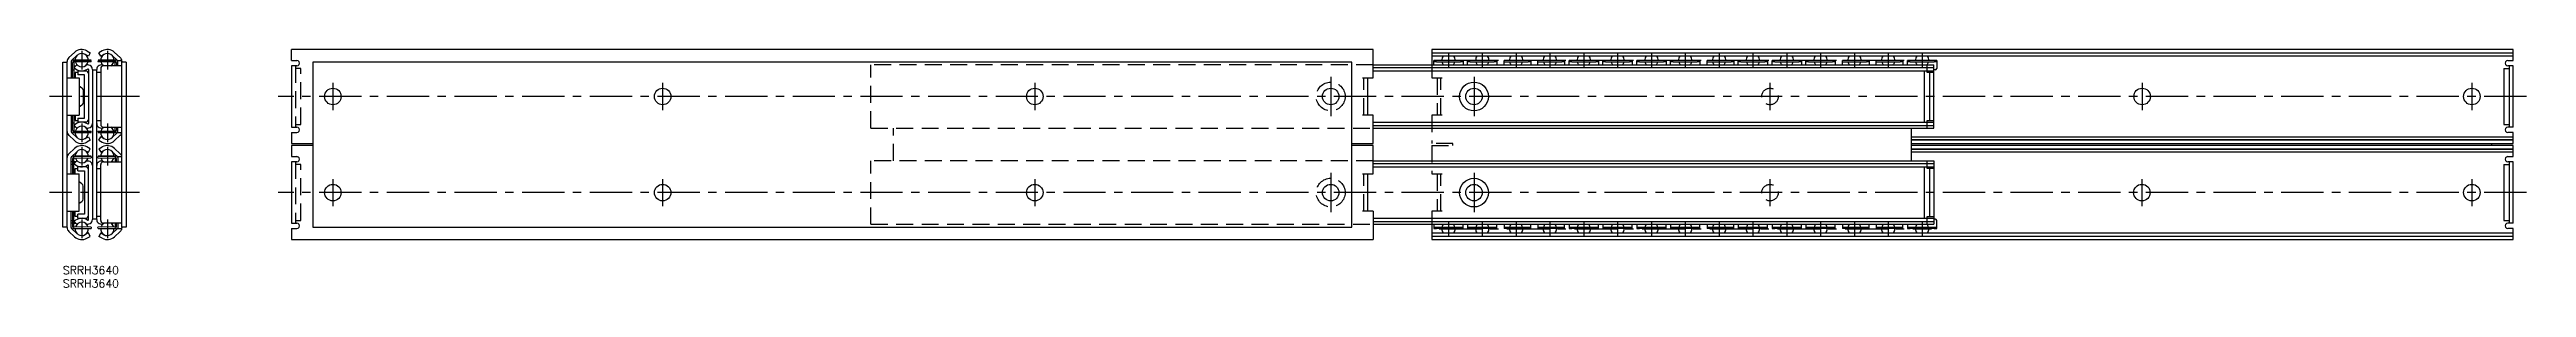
# Model space of a CAD drawing. Extents: x -5 to 925, y -8 to 81.
import ezdxf

# ---------------------------------------------------------------- set-up
doc = ezdxf.new("R2010")
doc.units = 0
doc.header["$LTSCALE"] = 0.5
doc.linetypes.add('CENTER', pattern=[50.8, 31.75, -6.35, 6.35, -6.35])
doc.linetypes.add('DASHED', pattern=[19.05, 12.7, -6.35])
for name, color, linetype in [('MSM_CENTER', 1, 'CENTER'), ('MSM_CONTINUOUS', 7, 'CONTINUOUS'), ('MSM_DASHED', 4, 'DASHED'), ('MSM_PART_NUMBER', 7, 'CONTINUOUS')]:
    doc.layers.add(name, color=color, linetype=linetype)
doc.styles.get("Standard").update_dxf_attribs({"font": 'txt.shx', "height": 5.5, "bigfont": 'bigfont.shx'})

# ---------------------------------------------------------------- blocks, each defined once
blk = doc.blocks.new('*U10')
at = {"layer": 'MSM_PART_NUMBER'}
blk.add_text('SRRH3640', height=3, dxfattribs=at).set_placement((0, -3))
blk = doc.blocks.new('*U11')
at = {"layer": 'MSM_PART_NUMBER'}
blk.add_text('SRRH3640', height=3, dxfattribs=at).set_placement((0, -8))

msp = doc.modelspace()

# ---------------------------------------------------------------- linework, layer by layer
at = {"layer": 'MSM_CENTER'}
for p, q in [((10.6, 77.4), (3.6, 77.4)), ((7.1, 80.9), (7.1, 73.9)), ((20.2, 77.4), (13.2, 77.4)), ((16.7, 80.9), (16.7, 73.9)), ((516.67, 77.4), (701.47, 77.4)), ((520.17, 79.89), (520.17, 74.67)), ((532.87, 79.89), (532.87, 74.67)), ((545.57, 79.89), (545.57, 74.67)), ((558.27, 79.89), (558.27, 74.67)), ((570.97, 79.89), (570.97, 74.67)), ((583.67, 79.89), (583.67, 74.67)), ((596.37, 79.89), (596.37, 74.67)), ((609.07, 79.89), (609.07, 74.67)), ((621.77, 79.89), (621.77, 74.67)), ((634.47, 79.89), (634.47, 74.67)), ((647.17, 79.89), (647.17, 74.67)), ((659.87, 79.89), (659.87, 74.67)), ((672.57, 79.89), (672.57, 74.67)), ((685.27, 79.89), (685.27, 74.67)), ((697.97, 79.89), (697.97, 74.67)), ((101.37, 68.85), (101.37, 58.65)), ((225.17, 68.85), (225.17, 58.65)), ((364.87, 68.85), (364.87, 58.65)), ((475.97, 71.15), (475.97, 56.35)), ((529.77, 71.15), (529.77, 56.35)), ((640.87, 68.85), (640.87, 58.65)), ((780.57, 68.85), (780.57, 58.65)), ((904.37, 68.85), (904.37, 58.65)), ((28.8, 63.75), (-5, 63.75)), ((924.87, 63.75), (80.87, 63.75)), ((10.6, 50.1), (3.6, 50.1)), ((7.1, 53.6), (7.1, 46.6)), ((20.2, 50.1), (13.2, 50.1)), ((16.7, 53.6), (16.7, 46.6)), ((10.6, 41.3), (3.6, 41.3)), ((7.1, 44.8), (7.1, 37.8)), ((20.2, 41.3), (13.2, 41.3)), ((16.7, 44.8), (16.7, 37.8)), ((101.37, 32.75), (101.37, 22.55)), ((225.17, 32.75), (225.17, 22.55)), ((364.87, 32.75), (364.87, 22.55)), ((475.97, 35.05), (475.97, 20.25)), ((529.77, 35.05), (529.77, 20.25)), ((640.87, 32.75), (640.87, 22.55)), ((780.48, 32.75), (780.48, 22.55)), ((904.37, 32.75), (904.37, 22.55)), ((28.8, 27.65), (-5, 27.65)), ((924.87, 27.65), (80.87, 27.65)), ((10.6, 14), (3.6, 14)), ((7.1, 17.5), (7.1, 10.5)), ((20.2, 14), (13.2, 14)), ((16.7, 17.5), (16.7, 10.5)), ((516.67, 14), (701.47, 14)), ((520.17, 16.73), (520.17, 11.51)), ((532.87, 16.73), (532.87, 11.51)), ((545.57, 16.73), (545.57, 11.51)), ((558.27, 16.73), (558.27, 11.51)), ((570.97, 16.73), (570.97, 11.51)), ((583.67, 16.73), (583.67, 11.51)), ((596.37, 16.73), (596.37, 11.51)), ((609.07, 16.73), (609.07, 11.51)), ((621.77, 16.73), (621.77, 11.51)), ((634.47, 16.73), (634.47, 11.51)), ((647.17, 16.73), (647.17, 11.51)), ((659.87, 16.73), (659.87, 11.51)), ((672.57, 16.73), (672.57, 11.51)), ((685.27, 16.73), (685.27, 11.51)), ((697.97, 16.73), (697.97, 11.51))]:
    msp.add_line(p, q, dxfattribs=at)
at = {"layer": 'MSM_CONTINUOUS'}
for p, q in [((0, 14.7), (0, 76.7)), ((0, 76.7), (1.6, 76.7)), ((1.6, 14.51), (1.6, 76.89)), ((2.24, 78.34), (4.38, 80.33)), ((3.1, 76.88), (3.1, 70.75)), ((3.6, 75.25), (3.1, 75.25)), ((5.4, 79.23), (3.26, 77.24)), ((3.6, 70.75), (3.6, 76.44)), ((4.1, 76.44), (4.1, 70.75)), ((4.1, 75.25), (4.87, 75.25)), ((4.22, 74.62), (5.3, 75.67)), ((4.29, 77.14), (10.6, 77.25)), ((10.61, 76.75), (4.3, 76.64)), ((9.57, 78.89), (8.31, 79.59)), ((9.04, 80.9), (10.3, 80.2)), ((10.3, 80.2), (9.57, 78.89)), ((10.61, 76.75), (10.6, 77.25)), ((13.2, 77.25), (13.19, 76.75)), ((19.5, 76.64), (13.19, 76.75)), ((13.2, 77.25), (19.51, 77.14)), ((14.76, 80.9), (13.5, 80.2)), ((14.23, 78.89), (13.5, 80.2)), ((14.23, 78.89), (15.49, 79.59)), ((22.2, 75.25), (15.2, 75.25)), ((15.42, 75.25), (15.33, 75.31)), ((20.53, 77.25), (18.4, 79.23)), ((18.5, 75.67), (18.93, 75.25)), ((19.42, 80.33), (21.56, 78.34)), ((19.7, 75.25), (19.7, 76.44)), ((20.2, 76.44), (20.2, 75.25)), ((20.53, 77.25), (22.17, 77.25)), ((20.7, 75.25), (20.7, 76.88)), ((22.2, 14.52), (22.2, 76.88)), ((23.8, 76.7), (22.2, 76.7)), ((23.8, 76.7), (23.8, 14.7)), ((491.87, 81.4), (85.87, 81.4)), ((85.87, 77.25), (85.87, 81.4)), ((85.87, 77.25), (87.87, 77.25)), ((87.87, 75.25), (85.87, 75.25)), ((85.87, 75.25), (85.87, 52.25)), ((93.87, 76.7), (93.87, 14.7)), ((483.87, 76.7), (93.87, 76.7)), ((483.87, 14.7), (483.87, 76.7)), ((491.87, 70.75), (491.87, 81.4)), ((491.87, 75.67), (702.37, 75.67)), ((491.87, 74.62), (702.37, 74.62)), ((919.87, 81.4), (513.87, 81.4)), ((513.87, 81.4), (513.87, 75.67)), ((513.87, 80.2), (919.87, 80.2)), ((919.87, 78.89), (513.87, 78.89)), ((514.67, 75.67), (514.67, 77.23)), ((524.67, 77.25), (515.67, 77.25)), ((515.67, 76.75), (524.67, 76.75)), ((525.67, 77.23), (525.67, 75.67)), ((527.37, 75.67), (527.37, 77.23)), ((537.37, 77.25), (528.37, 77.25)), ((528.37, 76.75), (537.37, 76.75)), ((538.37, 77.23), (538.37, 75.67)), ((550.07, 77.25), (541.07, 77.25)), ((541.07, 75.67), (541.07, 77.25)), ((541.07, 76.75), (550.07, 76.75)), ((551.07, 77.23), (551.07, 75.67)), ((562.77, 77.25), (553.77, 77.25)), ((553.77, 75.67), (553.77, 77.25)), ((553.77, 76.75), (562.77, 76.75)), ((563.77, 77.23), (563.77, 75.67)), ((565.47, 75.67), (565.47, 77.23)), ((575.47, 77.25), (566.47, 77.25)), ((566.47, 76.75), (575.47, 76.75)), ((576.47, 77.23), (576.47, 75.67)), ((578.17, 75.67), (578.17, 77.23)), ((588.17, 77.25), (579.17, 77.25)), ((579.17, 76.75), (588.17, 76.75)), ((589.17, 77.23), (589.17, 75.67)), ((590.87, 75.67), (590.87, 77.23)), ((600.87, 77.25), (591.87, 77.25)), ((591.87, 76.75), (600.87, 76.75)), ((601.87, 77.23), (601.87, 75.67)), ((603.57, 75.67), (603.57, 77.23)), ((613.57, 77.25), (604.57, 77.25)), ((604.57, 76.75), (613.57, 76.75)), ((614.57, 77.23), (614.57, 75.67)), ((626.27, 77.25), (617.27, 77.25)), ((617.27, 75.67), (617.27, 77.25)), ((617.27, 76.75), (626.27, 76.75)), ((627.27, 77.23), (627.27, 75.67)), ((628.97, 75.67), (628.97, 77.23)), ((638.97, 77.25), (629.97, 77.25)), ((629.97, 76.75), (638.97, 76.75)), ((639.97, 77.23), (639.97, 75.71)), ((641.67, 75.67), (641.67, 77.23)), ((651.67, 77.25), (642.67, 77.25)), ((642.67, 76.75), (651.67, 76.75)), ((652.67, 77.23), (652.67, 75.67)), ((654.37, 75.67), (654.37, 77.23)), ((664.37, 77.25), (655.37, 77.25)), ((655.37, 76.75), (664.37, 76.75)), ((665.37, 77.23), (665.37, 75.67)), ((677.07, 77.25), (668.07, 77.25)), ((668.07, 75.67), (668.07, 77.25)), ((668.07, 76.75), (677.07, 76.75)), ((678.07, 77.23), (678.07, 75.67)), ((689.77, 77.25), (680.77, 77.25)), ((680.77, 75.67), (680.77, 77.25)), ((680.77, 76.75), (689.77, 76.75)), ((690.77, 77.23), (690.77, 75.67)), ((692.47, 75.67), (692.47, 77.23)), ((702.47, 77.25), (693.47, 77.25)), ((693.47, 76.75), (702.47, 76.75)), ((699.87, 72.75), (699.87, 75.67)), ((702.37, 51.83), (702.37, 75.67)), ((703.47, 77.23), (703.47, 74.25)), ((917.87, 77.25), (919.87, 77.25)), ((919.87, 75.25), (917.87, 75.25)), ((918.37, 75.25), (918.37, 52.25)), ((919.87, 77.25), (919.87, 81.4)), ((919.87, 52.25), (919.87, 75.25)), ((1.6, 70.75), (6.1, 70.75)), ((3.1, 74.25), (3.6, 74.25)), ((3.6, 73.75), (4.1, 73.75)), ((4.1, 74.25), (4.63, 74.25)), ((4.6, 72.75), (4.6, 70.75)), ((5.6, 72.75), (4.6, 72.75)), ((5.6, 73.4), (5.6, 71.9)), ((5.6, 73.4), (8.6, 73.4)), ((8.1, 71.9), (5.6, 71.9)), ((6.1, 70.75), (6.1, 56.75)), ((6.1, 67.75), (7.15, 67.05)), ((7.6, 66.21), (7.6, 61.29)), ((8.1, 55.6), (8.1, 71.9)), ((9.6, 72.75), (9.54, 72.75)), ((9.6, 73.89), (9.6, 53.61)), ((11.1, 73.89), (11.1, 17.51)), ((12.7, 73.7), (11.1, 73.7)), ((12.7, 17.51), (12.7, 73.89)), ((14.2, 72.75), (12.7, 72.75)), ((14.2, 74.25), (14.2, 53.25)), ((487.87, 70.75), (491.87, 70.75)), ((489.87, 56.75), (489.87, 70.75)), ((491.87, 73.4), (702.37, 73.4)), ((698.87, 54.1), (698.87, 73.4)), ((702.37, 72.75), (699.87, 72.75)), ((700.87, 54.75), (700.87, 72.75)), ((702.97, 73.75), (702.37, 73.75)), ((916.37, 74.25), (918.37, 74.25)), ((916.37, 74.25), (916.37, 53.25)), ((1.6, 56.75), (6.1, 56.75)), ((3.1, 56.75), (3.1, 50.62)), ((3.6, 51.06), (3.6, 56.75)), ((4.1, 56.75), (4.1, 51.06)), ((4.6, 56.75), (4.6, 54.75)), ((7.15, 60.45), (6.1, 59.75)), ((491.87, 56.75), (487.87, 56.75)), ((491.87, 46.1), (491.87, 56.75)), ((4.38, 47.17), (2.24, 49.16)), ((3.6, 53.25), (3.1, 53.25)), ((3.6, 52.25), (3.1, 52.25)), ((3.26, 50.26), (5.4, 48.27)), ((4.1, 53.75), (3.6, 53.75)), ((4.63, 53.25), (4.1, 53.25)), ((4.87, 52.25), (4.1, 52.25)), ((5.3, 51.83), (4.22, 52.88)), ((10.6, 50.25), (4.29, 50.36)), ((4.3, 50.86), (10.61, 50.75)), ((4.6, 54.75), (5.6, 54.75)), ((5.6, 55.6), (5.6, 54.1)), ((5.6, 55.6), (8.1, 55.6)), ((8.6, 54.1), (5.6, 54.1)), ((8.31, 47.91), (9.57, 48.61)), ((10.3, 47.3), (9.04, 46.6)), ((9.54, 54.75), (9.6, 54.75)), ((9.57, 48.61), (10.3, 47.3)), ((10.6, 50.25), (10.61, 50.75)), ((12.7, 54.75), (14.2, 54.75)), ((13.19, 50.75), (19.5, 50.86)), ((13.19, 50.75), (13.2, 50.25)), ((19.51, 50.36), (13.2, 50.25)), ((13.5, 47.3), (14.23, 48.61)), ((13.5, 47.3), (14.76, 46.6)), ((15.49, 47.91), (14.23, 48.61)), ((15.2, 52.25), (22.2, 52.25)), ((15.33, 52.19), (15.42, 52.25)), ((18.4, 48.27), (20.53, 50.25)), ((18.93, 52.25), (18.5, 51.83)), ((21.56, 49.16), (19.42, 47.17)), ((19.7, 51.06), (19.7, 52.25)), ((20.2, 52.25), (20.2, 51.06)), ((20.53, 50.25), (22.2, 50.25)), ((20.7, 50.62), (20.7, 52.25)), ((85.87, 52.25), (87.87, 52.25)), ((85.87, 50.25), (87.87, 50.25)), ((85.87, 50.25), (85.87, 46.1)), ((491.87, 54.1), (702.37, 54.1)), ((491.87, 52.88), (702.37, 52.88)), ((491.87, 51.83), (702.37, 51.83)), ((693.87, 51.83), (693.87, 39.57)), ((693.87, 48.61), (919.87, 48.61)), ((693.87, 47.6), (919.87, 47.6)), ((919.87, 47.3), (693.87, 47.3)), ((699.87, 51.83), (699.87, 54.75)), ((699.87, 54.75), (702.37, 54.75)), ((916.37, 53.25), (918.37, 53.25)), ((919.87, 52.25), (917.87, 52.25)), ((919.87, 50.25), (917.87, 50.25)), ((919.87, 46.1), (919.87, 50.25)), ((4.38, 44.23), (2.24, 42.24)), ((3.1, 34.65), (3.1, 40.78)), ((3.6, 39.15), (3.1, 39.15)), ((3.6, 38.15), (3.1, 38.15)), ((3.26, 41.14), (5.4, 43.13)), ((3.6, 40.34), (3.6, 34.65)), ((4.1, 37.65), (3.6, 37.65)), ((4.1, 34.65), (4.1, 40.34)), ((4.87, 39.15), (4.1, 39.15)), ((4.63, 38.15), (4.1, 38.15)), ((5.3, 39.57), (4.22, 38.52)), ((10.6, 41.15), (4.29, 41.04)), ((4.3, 40.54), (10.61, 40.65)), ((8.6, 37.3), (5.6, 37.3)), ((5.6, 35.8), (5.6, 37.3)), ((8.31, 43.49), (9.57, 42.79)), ((10.3, 44.1), (9.04, 44.8)), ((9.57, 42.79), (10.3, 44.1)), ((9.6, 17.51), (9.6, 37.79)), ((10.6, 41.15), (10.61, 40.65)), ((13.19, 40.65), (13.2, 41.15)), ((13.19, 40.65), (19.5, 40.54)), ((19.51, 41.04), (13.2, 41.15)), ((13.5, 44.1), (14.76, 44.8)), ((13.5, 44.1), (14.23, 42.79)), ((14.2, 17.15), (14.2, 38.15)), ((15.49, 43.49), (14.23, 42.79)), ((15.2, 39.15), (22.2, 39.15)), ((15.33, 39.21), (15.42, 39.15)), ((18.4, 43.13), (20.53, 41.15)), ((18.93, 39.15), (18.5, 39.57)), ((21.56, 42.24), (19.42, 44.23)), ((19.7, 40.34), (19.7, 39.15)), ((20.2, 39.15), (20.2, 40.34)), ((20.53, 41.15), (22.2, 41.15)), ((20.7, 40.78), (20.7, 39.15)), ((85.87, 46.1), (93.87, 46.1)), ((93.87, 45.3), (85.87, 45.3)), ((85.87, 45.3), (85.87, 41.15)), ((85.87, 41.15), (87.87, 41.15)), ((87.87, 39.15), (85.87, 39.15)), ((85.87, 39.15), (85.87, 16.15)), ((483.87, 46.1), (491.87, 46.1)), ((491.87, 45.3), (483.87, 45.3)), ((491.87, 34.65), (491.87, 45.3)), ((491.87, 39.57), (702.37, 39.57)), ((491.87, 38.52), (702.37, 38.52)), ((491.87, 37.3), (702.37, 37.3)), ((693.87, 46.1), (919.87, 46.1)), ((919.87, 45.3), (693.87, 45.3)), ((693.87, 44.1), (919.87, 44.1)), ((919.87, 43.8), (693.87, 43.8)), ((919.87, 42.79), (693.87, 42.79)), ((698.87, 18), (698.87, 37.3)), ((699.87, 36.65), (699.87, 39.57)), ((702.37, 39.57), (702.37, 15.73)), ((911.87, 45.3), (911.87, 46.1)), ((916.37, 38.15), (916.37, 17.15)), ((916.37, 38.15), (918.37, 38.15)), ((917.87, 41.15), (919.87, 41.15)), ((919.87, 39.15), (917.87, 39.15)), ((918.37, 39.15), (918.37, 16.15)), ((919.87, 41.15), (919.87, 45.3)), ((919.87, 16.15), (919.87, 39.15)), ((1.6, 34.65), (6.1, 34.65)), ((4.6, 34.65), (4.6, 36.65)), ((4.6, 36.65), (5.6, 36.65)), ((5.6, 35.8), (8.1, 35.8)), ((6.1, 20.65), (6.1, 34.65)), ((7.15, 30.95), (6.1, 31.65)), ((7.6, 25.19), (7.6, 30.11)), ((8.1, 35.8), (8.1, 19.5)), ((9.54, 36.65), (9.6, 36.65)), ((12.7, 36.65), (14.2, 36.65)), ((487.87, 34.65), (491.87, 34.65)), ((489.87, 20.65), (489.87, 34.65)), ((702.37, 36.65), (699.87, 36.65)), ((700.87, 18.65), (700.87, 36.65)), ((1.6, 20.65), (6.1, 20.65)), ((3.1, 14.52), (3.1, 20.65)), ((3.6, 20.65), (3.6, 14.96)), ((4.1, 14.96), (4.1, 20.65)), ((4.6, 18.65), (4.6, 20.65)), ((5.6, 18.65), (4.6, 18.65)), ((8.1, 19.5), (5.6, 19.5)), ((5.6, 18), (5.6, 19.5)), ((6.1, 23.65), (7.15, 24.35)), ((9.6, 18.65), (9.54, 18.65)), ((14.2, 18.65), (12.7, 18.65)), ((491.87, 20.65), (487.87, 20.65)), ((491.87, 20.65), (491.87, 10)), ((699.87, 15.73), (699.87, 18.65)), ((699.87, 18.65), (702.37, 18.65)), ((1.6, 14.7), (0, 14.7)), ((2.24, 13.06), (4.38, 11.07)), ((3.1, 17.15), (3.6, 17.15)), ((3.6, 16.15), (3.1, 16.15)), ((5.4, 12.17), (3.26, 14.16)), ((3.6, 17.65), (4.1, 17.65)), ((4.1, 17.15), (4.63, 17.15)), ((4.1, 16.15), (4.87, 16.15)), ((4.22, 16.78), (5.3, 15.73)), ((4.29, 14.26), (10.6, 14.15)), ((10.61, 14.65), (4.3, 14.76)), ((5.6, 18), (8.6, 18)), ((9.57, 12.51), (8.31, 11.81)), ((9.04, 10.5), (10.3, 11.2)), ((10.3, 11.2), (9.57, 12.51)), ((10.61, 14.65), (10.6, 14.15)), ((12.7, 17.7), (11.1, 17.7)), ((19.5, 14.76), (13.19, 14.65)), ((13.2, 14.15), (13.19, 14.65)), ((13.2, 14.15), (19.51, 14.26)), ((14.23, 12.51), (13.5, 11.2)), ((14.76, 10.5), (13.5, 11.2)), ((14.23, 12.51), (15.49, 11.81)), ((22.2, 16.15), (15.2, 16.15)), ((15.42, 16.15), (15.33, 16.09)), ((20.53, 14.15), (18.4, 12.17)), ((18.5, 15.73), (18.93, 16.15)), ((19.42, 11.07), (21.56, 13.06)), ((19.7, 16.15), (19.7, 14.96)), ((20.2, 14.96), (20.2, 16.15)), ((20.53, 14.15), (22.17, 14.15)), ((20.7, 16.15), (20.7, 14.52)), ((23.8, 14.7), (22.2, 14.7)), ((85.87, 16.15), (87.87, 16.15)), ((85.87, 14.15), (87.87, 14.15)), ((85.87, 14.15), (85.87, 10)), ((85.87, 10), (491.87, 10)), ((93.87, 14.7), (483.87, 14.7)), ((491.87, 18), (702.37, 18)), ((491.87, 16.78), (702.37, 16.78)), ((491.87, 15.73), (702.37, 15.73)), ((513.87, 15.73), (513.87, 10)), ((513.87, 12.51), (919.87, 12.51)), ((919.87, 11.2), (513.87, 11.2)), ((513.87, 10), (919.87, 10)), ((514.67, 15.73), (514.67, 14.17)), ((515.67, 14.65), (524.67, 14.65)), ((524.67, 14.15), (515.67, 14.15)), ((525.67, 14.17), (525.67, 15.73)), ((527.37, 15.73), (527.37, 14.17)), ((528.37, 14.65), (537.37, 14.65)), ((537.37, 14.15), (528.37, 14.15)), ((538.37, 14.17), (538.37, 15.73)), ((541.07, 15.73), (541.07, 14.15)), ((541.07, 14.65), (550.07, 14.65)), ((550.07, 14.15), (541.07, 14.15)), ((551.07, 14.17), (551.07, 15.73)), ((553.77, 15.73), (553.77, 14.15)), ((553.77, 14.65), (562.77, 14.65)), ((562.77, 14.15), (553.77, 14.15)), ((563.77, 14.17), (563.77, 15.73)), ((565.47, 15.73), (565.47, 14.17)), ((566.47, 14.65), (575.47, 14.65)), ((575.47, 14.15), (566.47, 14.15)), ((576.47, 14.17), (576.47, 15.73)), ((578.17, 15.73), (578.17, 14.17)), ((579.17, 14.65), (588.17, 14.65)), ((588.17, 14.15), (579.17, 14.15)), ((589.17, 14.17), (589.17, 15.73)), ((590.87, 15.73), (590.87, 14.17)), ((591.87, 14.65), (600.87, 14.65)), ((600.87, 14.15), (591.87, 14.15)), ((601.87, 14.17), (601.87, 15.73)), ((603.57, 15.73), (603.57, 14.17)), ((604.57, 14.65), (613.57, 14.65)), ((613.57, 14.15), (604.57, 14.15)), ((614.57, 14.17), (614.57, 15.73)), ((617.27, 15.73), (617.27, 14.15)), ((617.27, 14.65), (626.27, 14.65)), ((626.27, 14.15), (617.27, 14.15)), ((627.27, 14.17), (627.27, 15.73)), ((628.97, 15.73), (628.97, 14.17)), ((629.97, 14.65), (638.97, 14.65)), ((638.97, 14.15), (629.97, 14.15)), ((639.97, 14.17), (639.97, 15.69)), ((641.67, 15.73), (641.67, 14.17)), ((642.67, 14.65), (651.67, 14.65)), ((651.67, 14.15), (642.67, 14.15)), ((652.67, 14.17), (652.67, 15.73)), ((654.37, 15.73), (654.37, 14.17)), ((655.37, 14.65), (664.37, 14.65)), ((664.37, 14.15), (655.37, 14.15)), ((665.37, 14.17), (665.37, 15.73)), ((668.07, 15.73), (668.07, 14.15)), ((668.07, 14.65), (677.07, 14.65)), ((677.07, 14.15), (668.07, 14.15)), ((678.07, 14.17), (678.07, 15.73)), ((680.77, 15.73), (680.77, 14.15)), ((680.77, 14.65), (689.77, 14.65)), ((689.77, 14.15), (680.77, 14.15)), ((690.77, 14.17), (690.77, 15.73)), ((692.47, 15.73), (692.47, 14.17)), ((693.47, 14.65), (702.47, 14.65)), ((702.47, 14.15), (693.47, 14.15)), ((702.97, 17.65), (702.37, 17.65)), ((703.47, 14.17), (703.47, 17.15)), ((916.37, 17.15), (918.37, 17.15)), ((919.87, 16.15), (917.87, 16.15)), ((919.87, 14.15), (917.87, 14.15)), ((919.87, 10), (919.87, 14.15))]:
    msp.add_line(p, q, dxfattribs=at)
for centre, radius in [((101.37, 63.75), 3.1), ((225.17, 63.75), 3.1), ((364.87, 63.75), 3.1), ((475.97, 63.75), 3.1), ((529.77, 63.75), 5.4), ((529.77, 63.75), 3.1), ((780.57, 63.75), 3.1), ((904.37, 63.75), 3.1), ((101.37, 27.65), 3.1), ((225.17, 27.65), 3.1), ((364.87, 27.65), 3.1), ((475.97, 27.65), 3.1), ((529.77, 27.65), 5.4), ((529.77, 27.65), 3.1), ((780.48, 27.65), 3.1), ((904.37, 27.65), 3.1)]:
    msp.add_circle(centre, radius, dxfattribs=at)
for centre, radius, start, end in [((3.6, 76.88), 2, 132.89657, 179.64732), ((3.6, 76.88), 0.5, 132.89464, 180), ((4.3, 76.44), 0.7, 91, 180), ((4.3, 76.44), 0.2, 91, 180), ((7.1, 77.4), 4, 223.94552, 303.20382), ((7.1, 77.4), 4, 61.01295, 132.89464), ((7.1, 77.4), 2.5, 356.1571, 185.84295), ((7.1, 77.4), 2.5, 197.52444, 344.47369), ((9.4, 73.89), 1.7, 0, 123.20382), ((14.4, 73.89), 1.7, 56.79618, 180), ((16.7, 77.4), 2.5, 354.15705, 183.8429), ((15.2, 74.25), 1, 90, 180), ((16.7, 77.4), 2.5, 195.52444, 236.79618), ((16.7, 77.4), 4, 47.10536, 118.98705), ((16.7, 77.4), 2.5, 300.68338, 342.47556), ((19.5, 76.44), 0.2, 0, 89), ((19.5, 76.44), 0.7, 0, 89), ((20.21, 76.88), 0.485, 359.21849, 48.79743), ((20.2, 76.88), 2, 10.71396, 47.10536), ((20.27, 76.88), 1.94, 359.81945, 10.89437), ((87.87, 76.25), 1, 269.99931, 90.00069), ((515.42, 62.91), 14.34, 89.00139, 92.99837), ((515.42, 62.41), 14.34, 89.0012, 92.99845), ((520.17, 77.4), 2.5, 143.47578, 183.43981), ((520.17, 77.4), 2.5, 195.06827, 223.94553), ((520.17, 77.4), 2.5, 316.05447, 344.93173), ((520.17, 77.4), 2.5, 356.56019, 36.52422), ((524.92, 62.91), 14.34, 87.00163, 90.99861), ((524.92, 62.41), 14.34, 87.00155, 90.9988), ((528.12, 62.91), 14.34, 89.00154, 92.99822), ((528.12, 62.41), 14.34, 89.00135, 92.9983), ((532.87, 77.4), 2.5, 143.47578, 183.43981), ((532.87, 77.4), 2.5, 195.06827, 223.94553), ((532.87, 77.4), 2.5, 316.05447, 344.93173), ((532.87, 77.4), 2.5, 356.56019, 36.52422), ((537.62, 62.91), 14.34, 87.00178, 90.99846), ((537.62, 62.41), 14.34, 87.0017, 90.99865), ((545.57, 77.4), 2.5, 143.47578, 183.43981), ((545.57, 77.4), 2.5, 195.06827, 223.94553), ((545.57, 77.4), 2.5, 316.05447, 344.93173), ((545.57, 77.4), 2.5, 356.56019, 36.52422), ((550.32, 62.91), 14.34, 87.00163, 90.99858), ((550.32, 62.41), 14.34, 87.00154, 90.99878), ((558.27, 77.4), 2.5, 143.47578, 183.43981), ((558.27, 77.4), 2.5, 195.06827, 223.94553), ((558.27, 77.4), 2.5, 316.05447, 344.93173), ((558.27, 77.4), 2.5, 356.56019, 36.52422), ((563.02, 62.91), 14.34, 87.00168, 90.99856), ((563.02, 62.41), 14.34, 87.00159, 90.99876), ((566.22, 62.91), 14.34, 89.00144, 92.99832), ((566.22, 62.41), 14.34, 89.00124, 92.99841), ((570.97, 77.4), 2.5, 143.47578, 183.43981), ((570.97, 77.4), 2.5, 195.06827, 223.94553), ((570.97, 77.4), 2.5, 316.05447, 344.93173), ((570.97, 77.4), 2.5, 356.56019, 36.52422), ((575.72, 62.91), 14.34, 87.00178, 90.99846), ((575.72, 62.41), 14.34, 87.0017, 90.99865), ((578.92, 62.91), 14.34, 89.00142, 92.99837), ((578.92, 62.41), 14.34, 89.00122, 92.99846), ((583.67, 77.4), 2.5, 143.47578, 183.43981), ((583.67, 77.4), 2.5, 195.06827, 223.94553), ((583.67, 77.4), 2.5, 316.05447, 344.93173), ((583.67, 77.4), 2.5, 356.56019, 36.52422), ((588.42, 62.91), 14.34, 87.00168, 90.99856), ((588.42, 62.41), 14.34, 87.00159, 90.99876), ((591.62, 62.91), 14.34, 89.00147, 92.99829), ((591.62, 62.41), 14.34, 89.00127, 92.99838), ((596.37, 77.4), 2.5, 143.47578, 183.43981), ((596.37, 77.4), 2.5, 195.06827, 223.94553), ((596.37, 77.4), 2.5, 316.05447, 344.93173), ((596.37, 77.4), 2.5, 356.56019, 36.52422), ((601.12, 62.91), 14.34, 87.00173, 90.99851), ((601.12, 62.41), 14.34, 87.00164, 90.9987), ((604.32, 62.91), 14.34, 89.00147, 92.99829), ((604.32, 62.41), 14.34, 89.00127, 92.99838), ((609.07, 77.4), 2.5, 143.47578, 183.43981), ((609.07, 77.4), 2.5, 195.06827, 223.94553), ((609.07, 77.4), 2.5, 316.05447, 344.93173), ((609.07, 77.4), 2.5, 356.56019, 36.52422), ((613.82, 62.91), 14.34, 87.00171, 90.99853), ((613.82, 62.41), 14.34, 87.00162, 90.99873), ((621.77, 77.4), 2.5, 143.47578, 183.43981), ((621.77, 77.4), 2.5, 195.06827, 223.94553), ((621.77, 77.4), 2.5, 316.05447, 344.93173), ((621.77, 77.4), 2.5, 356.56019, 36.52422), ((626.52, 62.91), 14.34, 87.00171, 90.99853), ((626.52, 62.41), 14.34, 87.00162, 90.99873), ((629.72, 62.91), 14.34, 89.00149, 92.99827), ((629.72, 62.41), 14.34, 89.0013, 92.99836), ((634.47, 77.4), 2.5, 143.47578, 183.43981), ((634.47, 77.4), 2.5, 195.06827, 223.94553), ((634.47, 77.4), 2.5, 316.05447, 344.93173), ((634.47, 77.4), 2.5, 356.56019, 36.52422), ((639.22, 62.91), 14.34, 87.00178, 90.99846), ((639.22, 62.41), 14.34, 87.0017, 90.99865), ((642.42, 62.91), 14.34, 89.00139, 92.99837), ((642.42, 62.41), 14.34, 89.0012, 92.99845), ((647.17, 77.4), 2.5, 143.47578, 183.43981), ((647.17, 77.4), 2.5, 195.06827, 223.94553), ((647.17, 77.4), 2.5, 316.05447, 344.93173), ((647.17, 77.4), 2.5, 356.56019, 36.52422), ((651.92, 62.91), 14.34, 87.00163, 90.99861), ((651.92, 62.41), 14.34, 87.00155, 90.9988), ((655.12, 62.91), 14.34, 89.00154, 92.99822), ((655.12, 62.41), 14.34, 89.00135, 92.9983), ((659.87, 77.4), 2.5, 143.47578, 183.43981), ((659.87, 77.4), 2.5, 195.06827, 223.94553), ((659.87, 77.4), 2.5, 316.05447, 344.93173), ((659.87, 77.4), 2.5, 356.56019, 36.52422), ((664.62, 62.91), 14.34, 87.00178, 90.99846), ((664.62, 62.41), 14.34, 87.0017, 90.99865), ((672.57, 77.4), 2.5, 143.47578, 183.43981), ((672.57, 77.4), 2.5, 195.06827, 223.94553), ((672.57, 77.4), 2.5, 316.05447, 344.93173), ((672.57, 77.4), 2.5, 356.56019, 36.52422), ((677.32, 62.91), 14.34, 87.00163, 90.99858), ((677.32, 62.41), 14.34, 87.00154, 90.99878), ((685.27, 77.4), 2.5, 143.47578, 183.43981), ((685.27, 77.4), 2.5, 195.06827, 223.94553), ((685.27, 77.4), 2.5, 316.05447, 344.93173), ((685.27, 77.4), 2.5, 356.56019, 36.52422), ((690.02, 62.91), 14.34, 87.00168, 90.99856), ((690.02, 62.41), 14.34, 87.00159, 90.99876), ((693.22, 62.91), 14.34, 89.00144, 92.99832), ((693.22, 62.41), 14.34, 89.00124, 92.99841), ((697.97, 77.4), 2.5, 143.47578, 183.43981), ((697.97, 77.4), 2.5, 195.06827, 223.94553), ((697.97, 77.4), 2.5, 316.05447, 344.93173), ((697.97, 77.4), 2.5, 356.56019, 36.52422), ((702.72, 62.91), 14.34, 87.00178, 90.99846), ((702.72, 62.41), 14.34, 87.0017, 90.99865), ((917.87, 76.25), 1, 89.99931, 270.00069), ((6.6, 66.21), 1, 0, 56.30993), ((8.6, 72.4), 1, 0, 90), ((9.4, 73.89), 0.2, 0, 123.20382), ((702.97, 74.25), 0.5, 270, 0), ((6.6, 61.29), 1, 303.69007, 0), ((3.6, 50.62), 2, 180, 227.10536), ((3.6, 50.62), 0.5, 180, 227.10536), ((4.3, 51.06), 0.7, 180, 269), ((4.3, 51.06), 0.2, 180, 269), ((7.1, 50.1), 4, 56.79618, 136.05448), ((7.1, 50.1), 4, 227.10536, 298.98705), ((7.1, 50.1), 2.5, 174.15708, 3.84292), ((7.1, 50.1), 2.5, 15.52444, 162.47556), ((9.4, 53.61), 1.7, 236.79618, 0), ((8.6, 55.1), 1, 270, 0), ((9.4, 53.61), 0.2, 236.79618, 0), ((14.4, 53.61), 1.7, 180, 303.20382), ((15.2, 53.25), 1, 180, 270), ((16.7, 50.1), 2.5, 176.15708, 5.84292), ((16.7, 50.1), 2.5, 123.20382, 164.47556), ((16.7, 50.1), 4, 241.01295, 312.89464), ((16.7, 50.1), 2.5, 17.52444, 59.31658), ((19.5, 51.06), 0.2, 271, 0), ((19.5, 51.06), 0.7, 271, 0), ((20.21, 50.62), 0.489, 311.4242, 0.55967), ((19.88, 50.87), 2.4, 314.42793, 344.9906), ((87.87, 51.25), 1, 269.99931, 90.00069), ((917.87, 51.25), 1, 89.99931, 270.00069), ((3.6, 40.78), 2, 132.89464, 180), ((3.6, 40.78), 0.5, 132.89464, 180), ((4.3, 40.34), 0.7, 91, 180), ((4.3, 40.34), 0.2, 91, 180), ((7.1, 41.3), 4, 223.94552, 303.20382), ((7.1, 41.3), 4, 61.01295, 132.89464), ((7.1, 41.3), 2.5, 356.15708, 185.84292), ((7.1, 41.3), 2.5, 197.52444, 344.47556), ((9.4, 37.79), 1.7, 0, 123.20382), ((8.6, 36.3), 1, 0, 90), ((9.4, 37.79), 0.2, 0, 123.20382), ((14.4, 37.79), 1.7, 56.79618, 180), ((16.7, 41.3), 2.5, 354.15708, 183.84292), ((15.2, 38.15), 1, 90, 180), ((16.7, 41.3), 2.5, 195.52444, 236.79618), ((16.7, 41.3), 4, 47.10536, 118.98705), ((16.7, 41.3), 2.5, 300.68342, 342.47556), ((19.5, 40.34), 0.2, 0, 89), ((19.5, 40.34), 0.7, 0, 89), ((20.21, 40.78), 0.489, 359.44033, 48.5758), ((19.88, 40.53), 2.4, 15.0094, 45.57207), ((87.87, 40.15), 1, 269.99931, 90.00069), ((917.87, 40.15), 1, 89.99931, 270.00069), ((6.6, 30.11), 1, 0, 56.30993), ((6.6, 25.19), 1, 303.69007, 0), ((8.6, 19), 1, 270, 0), ((3.6, 14.52), 2, 180.35268, 227.10343), ((3.6, 14.52), 0.5, 180, 227.10536), ((4.3, 14.96), 0.7, 180, 269), ((4.3, 14.96), 0.2, 180, 269), ((7.1, 14), 4, 56.79618, 136.05448), ((7.1, 14), 4, 227.10536, 298.98705), ((7.1, 14), 2.5, 174.15705, 3.8429), ((7.1, 14), 2.5, 15.52443, 162.47556), ((9.4, 17.51), 1.7, 236.79618, 0), ((9.4, 17.51), 0.2, 236.79618, 0), ((14.4, 17.51), 1.7, 180, 303.20382), ((15.2, 17.15), 1, 180, 270), ((16.7, 14), 2.5, 176.1571, 5.84295), ((16.7, 14), 2.5, 123.20382, 164.47556), ((16.7, 14), 4, 241.01295, 312.89464), ((16.7, 14), 2.5, 17.52444, 59.31662), ((19.5, 14.96), 0.2, 271, 0), ((19.5, 14.96), 0.7, 271, 0), ((25.23, 9.1), 6.9, 132.85907, 132.92634), ((20.22, 14.51), 0.484, 312.08878, 0.80607), ((20.2, 14.52), 2, 312.89464, 349.28604), ((20.27, 14.52), 1.94, 349.10563, 0.18055), ((87.87, 15.15), 1, 269.99931, 90.00069), ((515.42, 28.99), 14.34, 267.00155, 270.9988), ((515.42, 28.49), 14.34, 267.00163, 270.99861), ((520.17, 14), 2.5, 176.56019, 216.52422), ((520.17, 14), 2.5, 136.05447, 164.93163), ((520.17, 14), 2.5, 15.06837, 43.94553), ((520.17, 14), 2.5, 323.47578, 3.43981), ((524.92, 28.99), 14.34, 269.0012, 272.99845), ((524.92, 28.49), 14.34, 269.00139, 272.99836), ((528.12, 28.99), 14.34, 267.0017, 270.99865), ((528.12, 28.49), 14.34, 267.00178, 270.99846), ((532.87, 14), 2.5, 176.56019, 216.52422), ((532.87, 14), 2.5, 136.05447, 164.93163), ((532.87, 14), 2.5, 15.06837, 43.94553), ((532.87, 14), 2.5, 323.47578, 3.43981), ((537.62, 28.99), 14.34, 269.00135, 272.9983), ((537.62, 28.49), 14.34, 269.00154, 272.99822), ((545.57, 14), 2.5, 176.56019, 216.52422), ((545.57, 14), 2.5, 136.05447, 164.93163), ((545.57, 14), 2.5, 15.06837, 43.94553), ((545.57, 14), 2.5, 323.47578, 3.43981), ((550.32, 28.99), 14.34, 269.00122, 272.99846), ((550.32, 28.49), 14.34, 269.00142, 272.99837), ((558.27, 14), 2.5, 176.56019, 216.52422), ((558.27, 14), 2.5, 136.05447, 164.93162), ((558.27, 14), 2.5, 15.06838, 43.94553), ((558.27, 14), 2.5, 323.47578, 3.43981), ((563.02, 28.99), 14.34, 269.00124, 272.99841), ((563.02, 28.49), 14.34, 269.00144, 272.99832), ((566.22, 28.99), 14.34, 267.00159, 270.99876), ((566.22, 28.49), 14.34, 267.00168, 270.99856), ((570.97, 14), 2.5, 176.56019, 216.52422), ((570.97, 14), 2.5, 136.05447, 164.93162), ((570.97, 14), 2.5, 15.06838, 43.94553), ((570.97, 14), 2.5, 323.47578, 3.43981), ((575.72, 28.99), 14.34, 269.00135, 272.9983), ((575.72, 28.49), 14.34, 269.00154, 272.99822), ((578.92, 28.99), 14.34, 267.00154, 270.99878), ((578.92, 28.49), 14.34, 267.00163, 270.99858), ((583.67, 14), 2.5, 176.56019, 216.52422), ((583.67, 14), 2.5, 136.05447, 164.93162), ((583.67, 14), 2.5, 15.06838, 43.94553), ((583.67, 14), 2.5, 323.47578, 3.43981), ((588.42, 28.99), 14.34, 269.00124, 272.99841), ((588.42, 28.49), 14.34, 269.00144, 272.99832), ((591.62, 28.99), 14.34, 267.00162, 270.99873), ((591.62, 28.49), 14.34, 267.00171, 270.99853), ((596.37, 14), 2.5, 176.56019, 216.52422), ((596.37, 14), 2.5, 136.05447, 164.93162), ((596.37, 14), 2.5, 15.06838, 43.94553), ((596.37, 14), 2.5, 323.47578, 3.43981), ((601.12, 28.99), 14.34, 269.0013, 272.99835), ((601.12, 28.49), 14.34, 269.00149, 272.99827), ((604.32, 28.99), 14.34, 267.00162, 270.99873), ((604.32, 28.49), 14.34, 267.00171, 270.99853), ((609.07, 14), 2.5, 176.56019, 216.52422), ((609.07, 14), 2.5, 136.05447, 164.93162), ((609.07, 14), 2.5, 15.06838, 43.94553), ((609.07, 14), 2.5, 323.47578, 3.43981), ((613.82, 28.99), 14.34, 269.00127, 272.99838), ((613.82, 28.49), 14.34, 269.00147, 272.99829), ((621.77, 14), 2.5, 176.56019, 216.52422), ((621.77, 14), 2.5, 136.05447, 164.93161), ((621.77, 14), 2.5, 15.06839, 43.94553), ((621.77, 14), 2.5, 323.47578, 3.43981), ((626.52, 28.99), 14.34, 269.00127, 272.99838), ((626.52, 28.49), 14.34, 269.00147, 272.99829), ((629.72, 28.99), 14.34, 267.00164, 270.9987), ((629.72, 28.49), 14.34, 267.00173, 270.99851), ((634.47, 14), 2.5, 176.56019, 216.52422), ((634.47, 14), 2.5, 136.05447, 164.93161), ((634.47, 14), 2.5, 15.06839, 43.94553), ((634.47, 14), 2.5, 323.47578, 3.43981), ((639.22, 28.99), 14.34, 269.00135, 272.9983), ((639.22, 28.49), 14.34, 269.00154, 272.99822), ((642.42, 28.99), 14.34, 267.00155, 270.9988), ((642.42, 28.49), 14.34, 267.00163, 270.99861), ((647.17, 14), 2.5, 176.56019, 216.52422), ((647.17, 14), 2.5, 136.05447, 164.93173), ((647.17, 14), 2.5, 15.06826, 43.94553), ((647.17, 14), 2.5, 323.47578, 3.43981), ((651.92, 28.99), 14.34, 269.0012, 272.99845), ((651.92, 28.49), 14.34, 269.00139, 272.99836), ((655.12, 28.99), 14.34, 267.0017, 270.99865), ((655.12, 28.49), 14.34, 267.00178, 270.99846), ((659.87, 14), 2.5, 176.56019, 216.52422), ((659.87, 14), 2.5, 136.05447, 164.93173), ((659.87, 14), 2.5, 15.06826, 43.94553), ((659.87, 14), 2.5, 323.47578, 3.43981), ((664.62, 28.99), 14.34, 269.00135, 272.9983), ((664.62, 28.49), 14.34, 269.00154, 272.99822), ((672.57, 14), 2.5, 176.56019, 216.52422), ((672.57, 14), 2.5, 136.05447, 164.93173), ((672.57, 14), 2.5, 15.06826, 43.94553), ((672.57, 14), 2.5, 323.47578, 3.43981), ((677.32, 28.99), 14.34, 269.00122, 272.99846), ((677.32, 28.49), 14.34, 269.00142, 272.99837), ((685.27, 14), 2.5, 176.56019, 216.52422), ((685.27, 14), 2.5, 136.05447, 164.93173), ((685.27, 14), 2.5, 15.06826, 43.94553), ((685.27, 14), 2.5, 323.47578, 3.43981), ((690.02, 28.99), 14.34, 269.00124, 272.99841), ((690.02, 28.49), 14.34, 269.00144, 272.99832), ((693.22, 28.99), 14.34, 267.00159, 270.99876), ((693.22, 28.49), 14.34, 267.00168, 270.99856), ((697.97, 14), 2.5, 176.56019, 216.52422), ((697.97, 14), 2.5, 136.05447, 164.93173), ((697.97, 14), 2.5, 15.06826, 43.94553), ((697.97, 14), 2.5, 323.47578, 3.43981), ((702.72, 28.99), 14.34, 269.00135, 272.9983), ((702.72, 28.49), 14.34, 269.00154, 272.99822), ((702.97, 17.15), 0.5, 360, 90), ((917.87, 15.15), 1, 89.99931, 270.00069)]:
    msp.add_arc(centre, radius, start, end, dxfattribs=at)
at = {"layer": 'MSM_DASHED'}
for p, q in [((87.37, 75.25), (87.37, 52.25)), ((491.87, 75.67), (303.37, 75.67)), ((303.37, 51.83), (303.37, 75.67)), ((513.87, 75.67), (513.87, 70.75)), ((89.37, 74.25), (87.37, 74.25)), ((89.37, 53.25), (89.37, 74.25)), ((488.37, 56.75), (488.37, 70.75)), ((513.87, 70.75), (517.87, 70.75)), ((515.87, 70.75), (515.87, 56.75)), ((517.37, 56.75), (517.37, 70.75)), ((517.87, 56.75), (513.87, 56.75)), ((513.87, 56.75), (513.87, 46.1)), ((87.37, 53.25), (89.37, 53.25)), ((303.37, 51.83), (491.87, 51.83)), ((311.87, 39.57), (311.87, 51.83)), ((87.37, 39.15), (87.37, 16.15)), ((89.37, 38.15), (87.37, 38.15)), ((89.37, 17.15), (89.37, 38.15)), ((491.87, 39.57), (303.37, 39.57)), ((303.37, 15.73), (303.37, 39.57)), ((521.87, 46.1), (513.87, 46.1)), ((513.87, 45.3), (513.87, 34.65)), ((513.87, 45.3), (521.87, 45.3)), ((521.87, 45.3), (521.87, 46.1)), ((488.37, 20.65), (488.37, 34.65)), ((513.87, 34.65), (517.87, 34.65)), ((515.87, 34.65), (515.87, 20.65)), ((517.37, 20.65), (517.37, 34.65)), ((517.87, 20.65), (513.87, 20.65)), ((513.87, 20.65), (513.87, 15.73)), ((87.37, 17.15), (89.37, 17.15)), ((303.37, 15.73), (491.87, 15.73))]:
    msp.add_line(p, q, dxfattribs=at)
for centre, radius in [((475.97, 63.75), 5.4), ((640.87, 63.75), 3.1), ((475.97, 27.65), 5.4), ((640.87, 27.65), 3.1)]:
    msp.add_circle(centre, radius, dxfattribs=at)

# ---------------------------------------------------------------- block references
at = {"layer": 'MSM_CONTINUOUS'}
for name in ['*U10', '*U11']:
    msp.add_blockref(name, (0, 0), dxfattribs=at)

doc.saveas('drawing.dxf')
